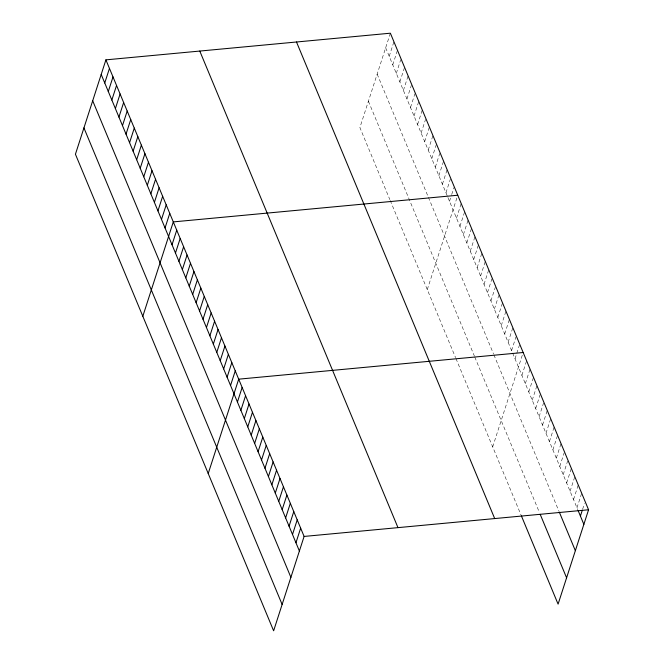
<?xml version="1.0" encoding="UTF-8"?>
<svg xmlns="http://www.w3.org/2000/svg" width="664" height="664" viewBox="0 0 664 664"><rect width="100%" height="100%" fill="white"/><g stroke="black" fill="none" stroke-linecap="round" stroke-linejoin="round"><path stroke-width="0.5" stroke-dasharray="3.32 2.49" d="M390.374 33.2L359.896 127.563L389.843 199.582M389.212 56.315L393.926 41.724M392.756 64.84L397.47 50.256M396.308 73.372L400.699 59.76M399.852 81.896L404.559 67.313M403.397 90.428L408.111 75.837M406.941 98.953L411.34 85.341M410.493 107.485L414.884 93.873M414.037 116.009L418.752 101.426M417.581 124.541L422.296 109.95M421.134 133.066L425.524 119.454M424.678 141.598L429.392 127.007M428.222 150.122L432.936 135.539M431.774 158.646L436.48 144.063M435.318 167.179L439.717 153.567M438.862 175.703L443.577 161.12M442.407 184.235L447.121 169.652M445.959 192.759L450.35 179.147M449.503 201.292L451.387 195.457M451.703 194.486L453.902 187.68M427.284 289.595L457.762 195.233M456.492 218.099L461.206 203.516M459.936 226.374L464.642 211.791M463.381 234.649L468.087 220.066M466.817 242.924L471.531 228.341M470.261 251.208L474.976 236.625M473.706 259.483L478.412 244.9M477.142 267.758L481.856 253.175M480.587 276.041L485.301 261.45M484.031 284.317L488.745 269.733M487.476 292.592L491.866 278.98M490.912 300.867L495.311 287.255M494.356 309.15L498.755 295.538M497.801 317.425L502.507 302.842M501.245 325.7L505.951 311.117M504.681 333.975L509.396 319.392M508.126 342.259L512.84 327.676M511.57 350.534L515.969 336.922M515.015 358.809L519.406 345.197M492.688 446.872L523.166 352.501M521.896 375.368L526.61 360.784M525.34 383.643L530.046 369.059M528.776 391.918L533.491 377.335M532.221 400.201L536.935 385.61M535.665 408.476L540.064 394.864M539.11 416.751L543.501 403.139M542.546 425.026L547.26 410.443M545.991 433.31L550.705 418.718M549.435 441.585L554.141 427.002M552.88 449.86L557.586 435.277M556.316 458.135L561.03 443.552M559.76 466.418L564.159 452.806M563.205 474.694L567.604 461.082M566.649 482.969L571.355 468.386M570.086 491.244L574.8 476.661M573.53 499.527L578.244 484.944M576.974 507.802L581.681 493.219M582.61 509.271L584.494 503.436M385.668 47.783L447.536 196.552M447.926 197.498L577.738 509.645M377.16 74.111L427.998 196.345M428.388 197.299L493.501 353.87M493.883 354.792L558.905 511.139M368.404 101.235L474.42 356.161M474.801 357.083L539.052 511.587M390.241 200.528L455.587 357.655M455.969 358.577L520.991 514.924"/><path stroke-width="1" d="M105.908 59.86L75.43 154.231L273.626 630.8L304.104 536.437L105.908 59.86L390.374 33.2L588.57 509.769L558.092 604.14L521.373 515.845M104.746 82.975L109.46 68.392M108.29 91.507L113.004 76.916M111.843 100.032L116.549 85.448M115.387 108.564L120.101 93.973M118.931 117.088L123.645 102.505M122.483 125.612L127.189 111.029M126.027 134.145L130.742 119.562M129.571 142.669L134.286 128.086M133.124 151.201L137.83 136.618M136.668 159.725L141.374 145.142M140.212 168.258L144.926 153.674M143.756 176.782L148.47 162.199M147.308 185.314L152.014 170.731M150.852 193.838L155.567 179.255M154.397 202.371L159.111 187.787M157.949 210.895L162.655 196.312M161.493 219.427L166.207 204.844M165.037 227.951L169.752 213.368M142.818 316.263L173.296 221.901L457.762 195.233M172.026 244.759L176.74 230.176M175.47 253.034L180.185 238.451M178.915 261.317L183.621 246.726M182.351 269.592L187.065 255.009M185.795 277.867L190.51 263.284M189.24 286.142L193.946 271.559M192.684 294.426L197.391 279.843M196.121 302.701L200.835 288.118M199.565 310.976L204.28 296.393M203.01 319.251L207.716 304.668M206.454 327.535L211.16 312.952M209.89 335.81L214.605 321.227M213.335 344.085L218.049 329.502M216.779 352.368L221.486 337.777M220.224 360.643L224.93 346.06M223.66 368.918L228.374 354.335M227.105 377.193L231.819 362.61M230.549 385.477L235.255 370.885M208.222 473.532L238.7 379.169L523.166 352.501M237.43 402.027L242.144 387.444M240.874 410.302L245.58 395.719M244.319 418.586L249.025 404.002M247.755 426.861L252.469 412.278M251.199 435.136L255.914 420.553M254.644 443.411L259.35 428.828M258.088 451.694L262.795 437.111M261.525 459.969L266.239 445.386M264.969 468.244L269.684 453.661M268.414 476.528L273.12 461.936M271.858 484.803L276.564 470.22M275.294 493.078L280.009 478.495M278.739 501.353L283.453 486.77M282.183 509.637L286.889 495.045M285.62 517.912L290.334 503.329M289.064 526.187L293.778 511.604M292.509 534.462L297.215 519.879M295.953 542.745L300.659 528.162M580.411 516.077L582.295 510.242M304.104 536.437L588.57 509.769M578.12 510.558L583.855 524.361M559.287 512.06L575.356 550.688M540.197 514.351L566.591 577.813M296.501 41.998L494.697 518.576M199.781 51.062L397.977 527.639M101.202 74.451L299.389 551.02M92.694 100.779L290.89 577.348M83.938 127.903L282.125 604.472"/></g></svg>
